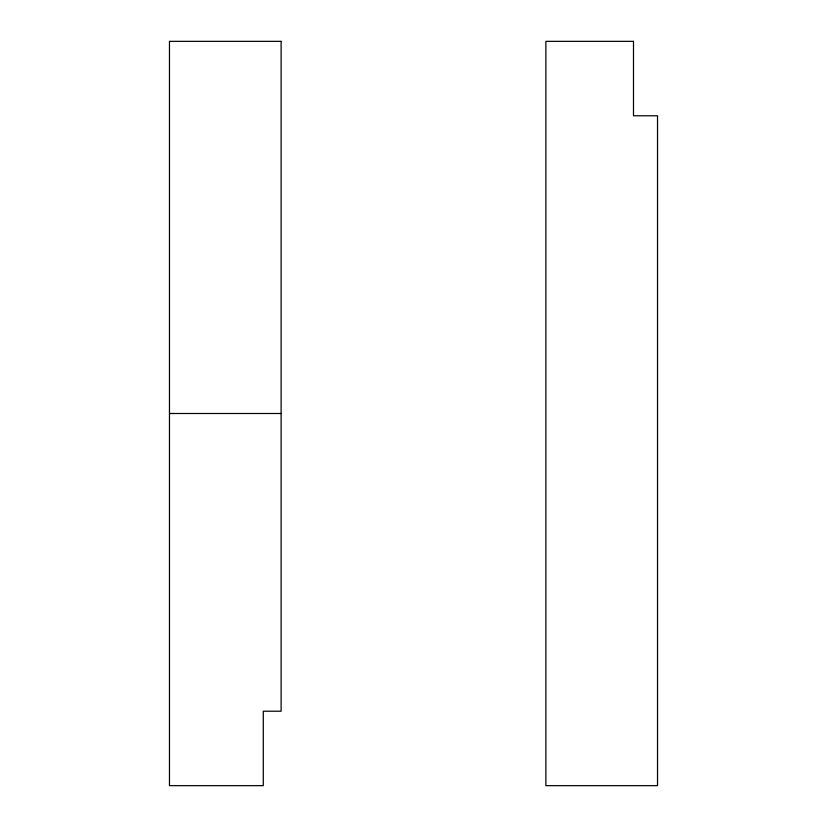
<?xml version="1.0" encoding="UTF-8"?>
<svg xmlns="http://www.w3.org/2000/svg" width="827" height="827" viewBox="0 0 827 827"><rect width="100%" height="100%" fill="white"/><g stroke="black" fill="none" stroke-linecap="round" stroke-linejoin="round"><path stroke-width="1.24" d="M169.473 413.5L281.118 413.5M281.118 41.35L169.473 41.35L169.473 785.65L263.286 785.65L263.286 711.22L281.118 711.22L281.118 41.35M633.492 41.35L545.882 41.35L545.882 785.65L657.527 785.65L657.527 115.78L633.492 115.78L633.492 41.35"/></g></svg>
